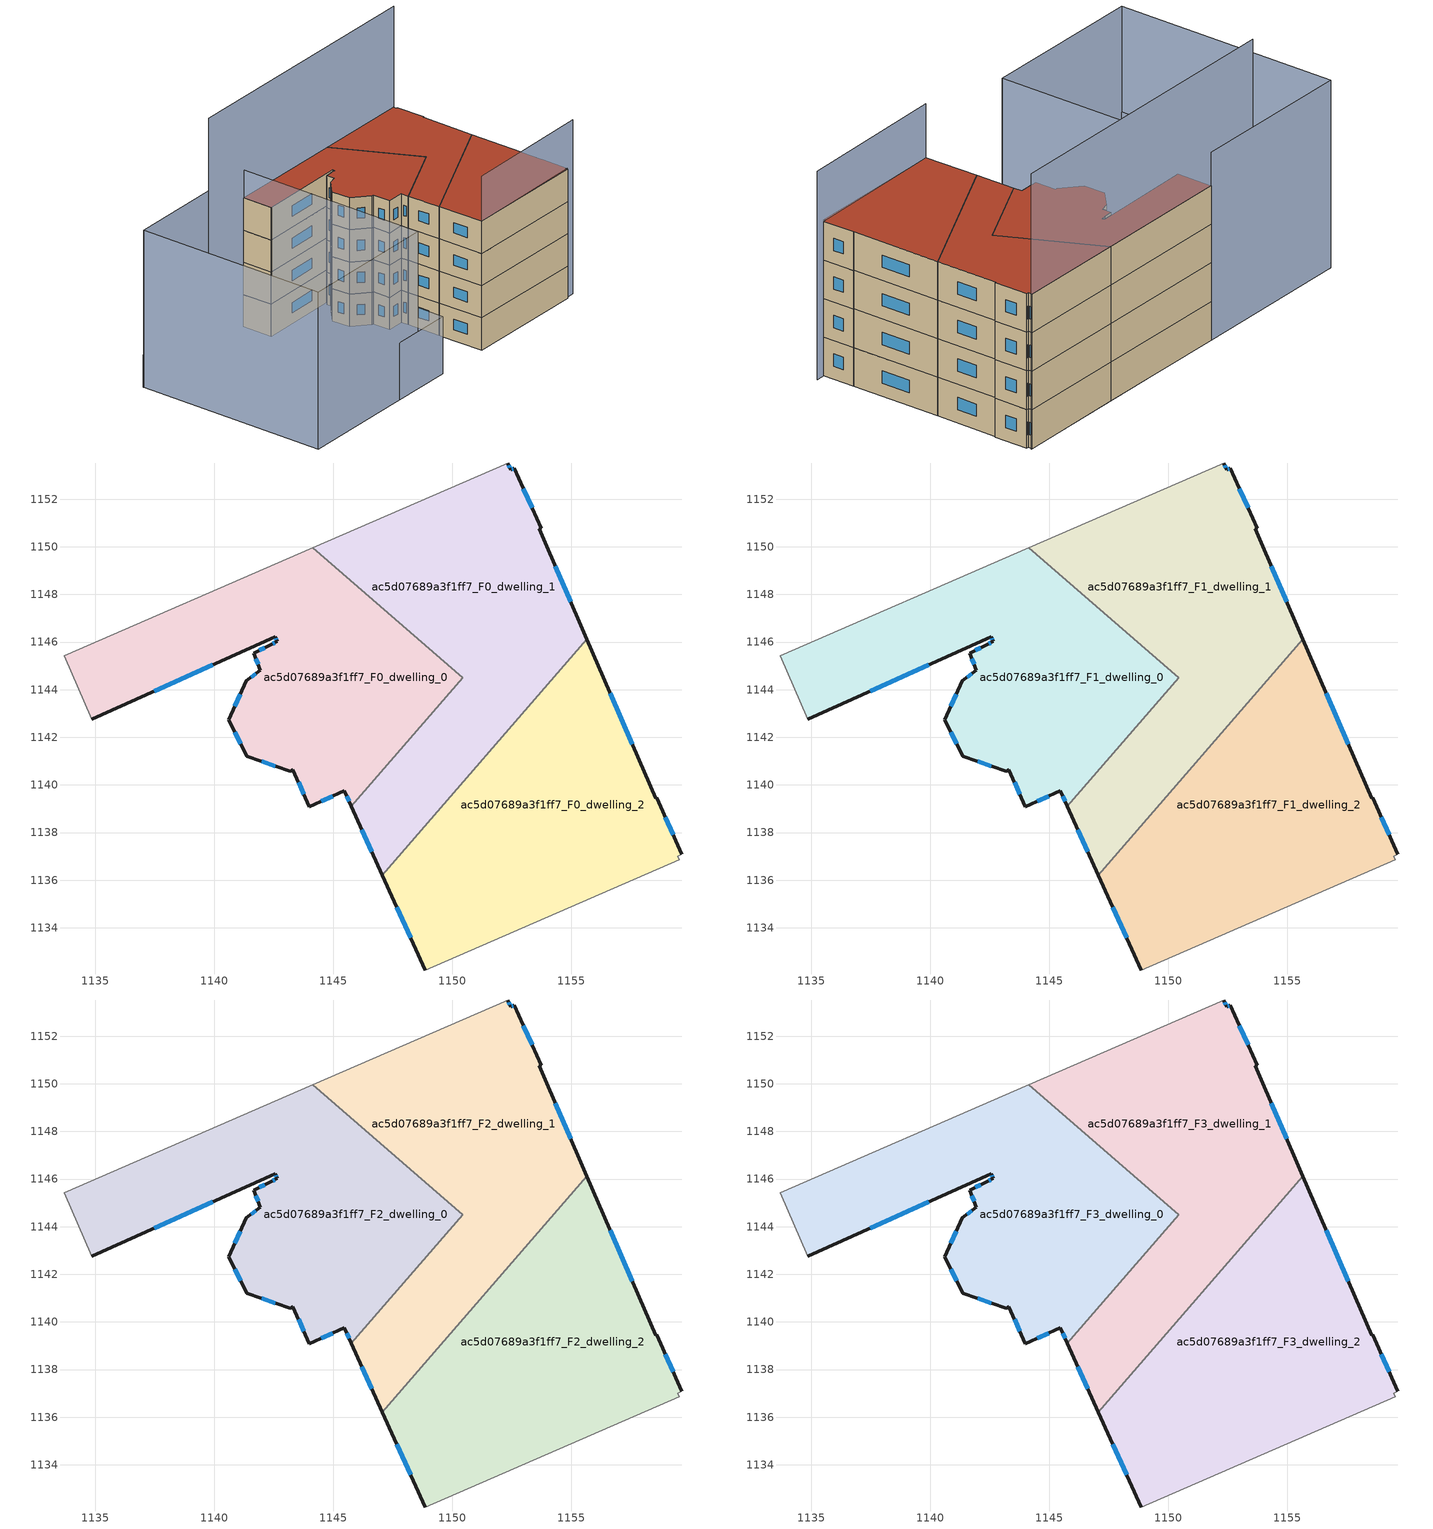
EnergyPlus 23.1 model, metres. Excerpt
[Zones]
ac5d07689a3f1ff7_F0_dwelling_0
 floor ground (EU_floor_Construction): 1150.44,1144.5 1145.76,1139.1 1145.47,1139.75 1144,1139.09 1143.3,1140.63 1143.19,1140.58 1141.37,1141.2 1140.61,1142.74 1141.35,1144.36 1141.93,1144.82 1141.65,1145.53 1142.37,1145.89 1142.64,1146.03 1142.56,1146.22 1134.85,1142.76 1133.7,1145.43 1144.14,1149.96 z0
 wall outside (EU_wall_Construction): 1134.85,1142.76 1142.56,1146.22 1142.64,1146.03 1142.37,1145.89 1141.65,1145.53 1141.93,1144.82 1141.35,1144.36 1140.61,1142.74 1141.37,1141.2 1143.19,1140.58 1143.3,1140.63 1144,1139.09 1145.47,1139.75 1145.76,1139.1 z0:3
 wall adiabatic (EU_wall_Construction): 1144.14,1149.96 1133.7,1145.43 1134.85,1142.76 z0:3
 wall to ac5d07689a3f1ff7_F0_dwelling_1 (EU_wall_Construction): 1145.76,1139.1 1150.44,1144.5 1144.14,1149.96 z0:3
 window (EU_Window_Construction): 1141.73,1144.67 1141.55,1144.52 / 1141.75,1145.29 1141.84,1145.06 / 1142.13,1145.77 1141.9,1145.65 / 1142.55,1145.98 1142.46,1145.94 / 1142.58,1146.15 1142.61,1146.09 / 1137.47,1143.94 1139.93,1145.04 / 1145.57,1139.53 1145.66,1139.32 / 1144.5,1139.31 1144.97,1139.52 / 1143.54,1140.11 1143.76,1139.61 / 1141.99,1140.99 1142.57,1140.79 / 1140.87,1142.21 1141.11,1141.72 / 1141.1,1143.81 1140.86,1143.29 z1.02:1.98
ac5d07689a3f1ff7_F0_dwelling_1
 floor ground (EU_floor_Construction): 1152.6,1153.29 1153.73,1150.79 1153.64,1150.75 1155.65,1146.12 1147.06,1136.21 1145.76,1139.1 1150.44,1144.5 1144.14,1149.96 1152.33,1153.52 1152.45,1153.23 z0
 wall outside (EU_wall_Construction): 1155.65,1146.12 1153.64,1150.75 1153.73,1150.79 1152.6,1153.29 1152.45,1153.23 1152.33,1153.52 / 1145.76,1139.1 1147.06,1136.21 z0:3
 wall adiabatic (EU_wall_Construction): 1152.33,1153.52 1144.14,1149.96 z0:3
 wall to ac5d07689a3f1ff7_F0_dwelling_2 (EU_wall_Construction): 1147.06,1136.21 1155.65,1146.12 z0:3
 window (EU_Window_Construction): 1152.41,1153.33 1152.37,1153.42 / 1152.55,1153.27 1152.5,1153.25 / 1153.34,1151.64 1152.99,1152.44 / 1154.96,1147.69 1154.32,1149.17 / 1146.2,1138.12 1146.62,1137.19 z1.02:1.98
ac5d07689a3f1ff7_F0_dwelling_2
 floor ground (EU_floor_Construction): 1155.65,1146.12 1158.54,1139.44 1158.57,1139.45 1159.64,1137.09 1159.46,1137 1159.53,1136.85 1148.85,1132.23 1147.06,1136.21 z0
 wall outside (EU_wall_Construction): 1159.64,1137.09 1158.57,1139.45 1158.54,1139.44 1155.65,1146.12 / 1147.06,1136.21 1148.85,1132.23 z0:3
 wall adiabatic (EU_wall_Construction): 1148.85,1132.23 1159.53,1136.85 1159.46,1137 1159.64,1137.09 z0:3
 window (EU_Window_Construction): 1157.56,1141.71 1156.63,1143.85 / 1159.27,1137.9 1158.93,1138.65 / 1147.67,1134.86 1148.24,1133.58 z1.02:1.98
ac5d07689a3f1ff7_F1_dwelling_0
 floor to ac5d07689a3f1ff7_F0_dwelling_0 (EU_floor_Construction): 1150.44,1144.5 1145.76,1139.1 1145.47,1139.75 1144,1139.09 1143.3,1140.63 1143.19,1140.58 1141.37,1141.2 1140.61,1142.74 1141.35,1144.36 1141.93,1144.82 1141.65,1145.53 1142.37,1145.89 1142.64,1146.03 1142.55,1146.22 1134.85,1142.76 1133.7,1145.43 1144.14,1149.96 z3
 wall outside (EU_wall_Construction): 1134.85,1142.76 1142.56,1146.22 1142.64,1146.03 1142.37,1145.89 1141.65,1145.53 1141.93,1144.82 1141.35,1144.36 1140.61,1142.74 1141.37,1141.2 1143.19,1140.58 1143.3,1140.63 1144,1139.09 1145.47,1139.75 1145.76,1139.1 z3:6
 wall adiabatic (EU_wall_Construction): 1144.14,1149.96 1133.7,1145.43 1134.85,1142.76 z3:6
 wall to ac5d07689a3f1ff7_F1_dwelling_1 (EU_wall_Construction): 1145.76,1139.1 1150.44,1144.5 1144.14,1149.96 z3:6
 window (EU_Window_Construction): 1141.73,1144.67 1141.55,1144.52 / 1141.75,1145.29 1141.84,1145.06 / 1142.13,1145.77 1141.9,1145.65 / 1142.55,1145.98 1142.46,1145.94 / 1142.58,1146.15 1142.61,1146.09 / 1137.47,1143.94 1139.93,1145.04 / 1145.57,1139.53 1145.66,1139.32 / 1144.5,1139.31 1144.97,1139.52 / 1143.54,1140.11 1143.76,1139.61 / 1141.99,1140.99 1142.57,1140.79 / 1140.87,1142.21 1141.11,1141.72 / 1141.1,1143.81 1140.86,1143.29 z4.02:4.98
ac5d07689a3f1ff7_F1_dwelling_1
 floor to ac5d07689a3f1ff7_F0_dwelling_1 (EU_floor_Construction): 1152.6,1153.29 1153.73,1150.79 1153.64,1150.75 1155.65,1146.12 1147.06,1136.21 1145.76,1139.1 1150.44,1144.5 1144.14,1149.96 1152.33,1153.52 1152.45,1153.23 z3
 wall outside (EU_wall_Construction): 1155.65,1146.12 1153.64,1150.75 1153.73,1150.79 1152.6,1153.29 1152.45,1153.23 1152.33,1153.52 / 1145.76,1139.1 1147.06,1136.21 z3:6
 wall adiabatic (EU_wall_Construction): 1152.33,1153.52 1144.14,1149.96 z3:6
 wall to ac5d07689a3f1ff7_F1_dwelling_2 (EU_wall_Construction): 1147.06,1136.21 1155.65,1146.12 z3:6
 window (EU_Window_Construction): 1152.41,1153.33 1152.37,1153.42 / 1152.55,1153.27 1152.5,1153.25 / 1153.34,1151.64 1152.99,1152.44 / 1154.96,1147.69 1154.32,1149.17 / 1146.2,1138.12 1146.62,1137.19 z4.02:4.98
ac5d07689a3f1ff7_F1_dwelling_2
 floor to ac5d07689a3f1ff7_F0_dwelling_2 (EU_floor_Construction): 1155.65,1146.12 1158.54,1139.44 1158.57,1139.45 1159.63,1137.09 1159.46,1137 1159.53,1136.85 1148.85,1132.23 1147.06,1136.21 z3
 wall outside (EU_wall_Construction): 1159.64,1137.09 1158.57,1139.45 1158.54,1139.44 1155.65,1146.12 / 1147.06,1136.21 1148.85,1132.23 z3:6
 wall adiabatic (EU_wall_Construction): 1148.85,1132.23 1159.53,1136.85 1159.46,1137 1159.64,1137.09 z3:6
 window (EU_Window_Construction): 1157.56,1141.71 1156.63,1143.85 / 1159.27,1137.9 1158.93,1138.65 / 1147.67,1134.86 1148.24,1133.58 z4.02:4.98
ac5d07689a3f1ff7_F2_dwelling_0
 floor to ac5d07689a3f1ff7_F1_dwelling_0 (EU_floor_Construction): 1150.44,1144.5 1145.76,1139.1 1145.47,1139.75 1144,1139.09 1143.3,1140.63 1143.19,1140.58 1141.37,1141.2 1140.61,1142.74 1141.35,1144.36 1141.93,1144.82 1141.65,1145.53 1142.37,1145.89 1142.64,1146.03 1142.55,1146.22 1134.85,1142.76 1133.7,1145.43 1144.14,1149.96 z6
 wall outside (EU_wall_Construction): 1134.85,1142.76 1142.56,1146.22 1142.64,1146.03 1142.37,1145.89 1141.65,1145.53 1141.93,1144.82 1141.35,1144.36 1140.61,1142.74 1141.37,1141.2 1143.19,1140.58 1143.3,1140.63 1144,1139.09 1145.47,1139.75 1145.76,1139.1 z6:9
 wall adiabatic (EU_wall_Construction): 1144.14,1149.96 1133.7,1145.43 1134.85,1142.76 z6:9
 wall to ac5d07689a3f1ff7_F2_dwelling_1 (EU_wall_Construction): 1145.76,1139.1 1150.44,1144.5 1144.14,1149.96 z6:9
 window (EU_Window_Construction): 1141.73,1144.67 1141.55,1144.52 / 1141.75,1145.29 1141.84,1145.06 / 1142.13,1145.77 1141.9,1145.65 / 1142.55,1145.98 1142.46,1145.94 / 1142.58,1146.15 1142.61,1146.09 / 1137.47,1143.94 1139.93,1145.04 / 1145.57,1139.53 1145.66,1139.32 / 1144.5,1139.31 1144.97,1139.52 / 1143.54,1140.11 1143.76,1139.61 / 1141.99,1140.99 1142.57,1140.79 / 1140.87,1142.21 1141.11,1141.72 / 1141.1,1143.81 1140.86,1143.29 z7.02:7.98
ac5d07689a3f1ff7_F2_dwelling_1
 floor to ac5d07689a3f1ff7_F1_dwelling_1 (EU_floor_Construction): 1152.6,1153.29 1153.73,1150.79 1153.64,1150.75 1155.65,1146.12 1147.06,1136.21 1145.76,1139.1 1150.44,1144.5 1144.14,1149.96 1152.33,1153.52 1152.45,1153.23 z6
 wall outside (EU_wall_Construction): 1155.65,1146.12 1153.64,1150.75 1153.73,1150.79 1152.6,1153.29 1152.45,1153.23 1152.33,1153.52 / 1145.76,1139.1 1147.06,1136.21 z6:9
 wall adiabatic (EU_wall_Construction): 1152.33,1153.52 1144.14,1149.96 z6:9
 wall to ac5d07689a3f1ff7_F2_dwelling_2 (EU_wall_Construction): 1147.06,1136.21 1155.65,1146.12 z6:9
 window (EU_Window_Construction): 1152.41,1153.33 1152.37,1153.42 / 1152.55,1153.27 1152.5,1153.25 / 1153.34,1151.64 1152.99,1152.44 / 1154.96,1147.69 1154.32,1149.17 / 1146.2,1138.12 1146.62,1137.19 z7.02:7.98
ac5d07689a3f1ff7_F2_dwelling_2
 floor to ac5d07689a3f1ff7_F1_dwelling_2 (EU_floor_Construction): 1155.65,1146.12 1158.54,1139.44 1158.57,1139.45 1159.63,1137.09 1159.46,1137 1159.53,1136.85 1148.85,1132.23 1147.06,1136.21 z6
 wall outside (EU_wall_Construction): 1159.64,1137.09 1158.57,1139.45 1158.54,1139.44 1155.65,1146.12 / 1147.06,1136.21 1148.85,1132.23 z6:9
 wall adiabatic (EU_wall_Construction): 1148.85,1132.23 1159.53,1136.85 1159.46,1137 1159.64,1137.09 z6:9
 window (EU_Window_Construction): 1157.56,1141.71 1156.63,1143.85 / 1159.27,1137.9 1158.93,1138.65 / 1147.67,1134.86 1148.24,1133.58 z7.02:7.98
ac5d07689a3f1ff7_F3_dwelling_0
 floor to ac5d07689a3f1ff7_F2_dwelling_0 (EU_floor_Construction): 1150.44,1144.5 1145.76,1139.1 1145.47,1139.75 1144,1139.09 1143.3,1140.63 1143.19,1140.58 1141.37,1141.2 1140.61,1142.74 1141.35,1144.36 1141.93,1144.82 1141.65,1145.53 1142.37,1145.89 1142.64,1146.03 1142.55,1146.22 1134.85,1142.76 1133.7,1145.43 1144.14,1149.96 z9
 wall outside (EU_wall_Construction): 1134.85,1142.76 1142.56,1146.22 1142.64,1146.03 1142.37,1145.89 1141.65,1145.53 1141.93,1144.82 1141.35,1144.36 1140.61,1142.74 1141.37,1141.2 1143.19,1140.58 1143.3,1140.63 1144,1139.09 1145.47,1139.75 1145.76,1139.1 z9:12
 wall adiabatic (EU_wall_Construction): 1144.14,1149.96 1133.7,1145.43 1134.85,1142.76 z9:12
 wall to ac5d07689a3f1ff7_F3_dwelling_1 (EU_wall_Construction): 1145.76,1139.1 1150.44,1144.5 1144.14,1149.96 z9:12
 window (EU_Window_Construction): 1141.73,1144.67 1141.55,1144.52 / 1141.75,1145.29 1141.84,1145.06 / 1142.13,1145.77 1141.9,1145.65 / 1142.55,1145.98 1142.46,1145.94 / 1142.58,1146.15 1142.61,1146.09 / 1137.47,1143.94 1139.93,1145.04 / 1145.57,1139.53 1145.66,1139.32 / 1144.5,1139.31 1144.97,1139.52 / 1143.54,1140.11 1143.76,1139.61 / 1141.99,1140.99 1142.57,1140.79 / 1140.87,1142.21 1141.11,1141.72 / 1141.1,1143.81 1140.86,1143.29 z10.02:10.98
 roof outside (EU_roof_Construction): 1145.76,1139.1 1150.44,1144.5 1144.14,1149.96 1133.7,1145.43 1134.85,1142.76 1142.56,1146.22 1142.64,1146.03 1142.37,1145.89 1141.65,1145.53 1141.93,1144.82 1141.35,1144.36 1140.61,1142.74 1141.37,1141.2 1143.19,1140.58 1143.3,1140.63 1144,1139.09 1145.47,1139.75 z12
ac5d07689a3f1ff7_F3_dwelling_1
 floor to ac5d07689a3f1ff7_F2_dwelling_1 (EU_floor_Construction): 1152.6,1153.29 1153.73,1150.79 1153.64,1150.75 1155.65,1146.12 1147.06,1136.21 1145.76,1139.1 1150.44,1144.5 1144.14,1149.96 1152.33,1153.52 1152.45,1153.23 z9
 wall outside (EU_wall_Construction): 1155.65,1146.12 1153.64,1150.75 1153.73,1150.79 1152.6,1153.29 1152.45,1153.23 1152.33,1153.52 / 1145.76,1139.1 1147.06,1136.21 z9:12
 wall adiabatic (EU_wall_Construction): 1152.33,1153.52 1144.14,1149.96 z9:12
 wall to ac5d07689a3f1ff7_F3_dwelling_2 (EU_wall_Construction): 1147.06,1136.21 1155.65,1146.12 z9:12
 window (EU_Window_Construction): 1152.41,1153.33 1152.37,1153.42 / 1152.55,1153.27 1152.5,1153.25 / 1153.34,1151.64 1152.99,1152.44 / 1154.96,1147.69 1154.32,1149.17 / 1146.2,1138.12 1146.62,1137.19 z10.02:10.98
 roof outside (EU_roof_Construction): 1147.06,1136.21 1155.65,1146.12 1153.64,1150.75 1153.73,1150.79 1152.6,1153.29 1152.45,1153.23 1152.33,1153.52 1144.14,1149.96 1150.44,1144.5 1145.76,1139.1 z12
ac5d07689a3f1ff7_F3_dwelling_2
 floor to ac5d07689a3f1ff7_F2_dwelling_2 (EU_floor_Construction): 1155.65,1146.12 1158.54,1139.44 1158.57,1139.45 1159.63,1137.09 1159.46,1137 1159.53,1136.85 1148.85,1132.23 1147.06,1136.21 z9
 wall outside (EU_wall_Construction): 1159.64,1137.09 1158.57,1139.45 1158.54,1139.44 1155.65,1146.12 / 1147.06,1136.21 1148.85,1132.23 z9:12
 wall adiabatic (EU_wall_Construction): 1148.85,1132.23 1159.53,1136.85 1159.46,1137 1159.64,1137.09 z9:12
 window (EU_Window_Construction): 1157.56,1141.71 1156.63,1143.85 / 1159.27,1137.9 1158.93,1138.65 / 1147.67,1134.86 1148.24,1133.58 z10.02:10.98
 roof outside (EU_roof_Construction): 1159.53,1136.85 1159.46,1137 1159.64,1137.09 1158.57,1139.45 1158.54,1139.44 1155.65,1146.12 1147.06,1136.21 1148.85,1132.23 z12
shading: 1148.85,1132.23 1160.3,1137.38 z0:16.2; 1121.36,1140.07 1128.56,1123.43 z0:6.4; 1144.04,1130.14 1138.64,1127.8 / 1138.64,1127.8 1136.81,1132.01 / 1136.81,1132.01 1142.21,1134.35 / 1142.21,1134.35 1144.04,1130.14 z0:5.3; 1121.28,1140.04 1133.7,1145.43 / 1133.7,1145.43 1140.92,1128.8 / 1140.92,1128.8 1128.51,1123.41 / 1128.51,1123.41 1121.28,1140.04 z0:14.6; 1135.39,1146.15 1121.27,1140.03 z0:3; 1152.41,1153.55 1129.35,1143.5 z0:21.4
[Building]
EU S2 Campaign: North Axis=0; Terrain=City; Solar Distribution=FullExterior
[Site:Location]
Vienna: Latitude=48; Longitude=16.5; Time Zone=1; Elevation=183
[SizingPeriod:WeatherFileDays]
AnnualSizingPeriod: Begin Month=1; Begin Day of Month=1; End Month=12; End Day of Month=31; Day of Week for Start Day=Monday; Use Weather File Daylight Saving Period=No; Use Weather File Rain and Snow Indicators=No
[MATERIAL]
EU_InternalMass_Material: Roughness=MediumRough; Thickness=0.1; Conductivity=1; Density=1800; Specific Heat=900; Thermal Absorptance=0.9; Solar Absorptance=0.7; Visible Absorptance=0.7
[MATERIAL:NOMASS] Roughness=MediumRough; Thermal Absorptance=0.9; Solar Absorptance=0.7; Visible Absorptance=0.7
Name | Thermal Resistance
EU_wall_NoMass | 0.942466
EU_roof_NoMass | 0.551687
EU_floor_NoMass | 0.66527
[WINDOWMATERIAL:SIMPLEGLAZINGSYSTEM]
EU_Window_SimpleGlazing: UFactor=2.03367; Solar Heat Gain Coefficient=0.65; Visible Transmittance=0.65
[CONSTRUCTION]
EU_wall_Construction: EU_wall_NoMass
EU_roof_Construction: EU_roof_NoMass
EU_floor_Construction: EU_floor_NoMass
EU_Window_Construction: EU_Window_SimpleGlazing
EU_InternalMass_Construction: EU_InternalMass_Material
[ZONE] Type=1; Multiplier=1; Ceiling Height=autocalculate; Floor Area=autocalculate; Part of Total Floor Area=Yes
Name | Volume
ac5d07689a3f1ff7_F0_dwelling_0 | 255.575
ac5d07689a3f1ff7_F1_dwelling_0; ac5d07689a3f1ff7_F2_dwelling_0; ac5d07689a3f1ff7_F3_dwelling_0; ac5d07689a3f1ff7_F0_dwelling_1; ac5d07689a3f1ff7_F1_dwelling_1; ac5d07689a3f1ff7_F2_dwelling_1; ac5d07689a3f1ff7_F3_dwelling_1 | 255.573
ac5d07689a3f1ff7_F0_dwelling_2 | 255.589
ac5d07689a3f1ff7_F1_dwelling_2; ac5d07689a3f1ff7_F2_dwelling_2; ac5d07689a3f1ff7_F3_dwelling_2 | 255.588
[INTERNALMASS] Construction=EU_InternalMass_Construction
Name | Zone or ZoneList | Surface Area
ac5d07689a3f1ff7_F0_dwelling_0_EU_InternalMass | ac5d07689a3f1ff7_F0_dwelling_0 | 85.1873
ac5d07689a3f1ff7_F0_dwelling_1_EU_InternalMass | ac5d07689a3f1ff7_F0_dwelling_1 | 85.1913
ac5d07689a3f1ff7_F0_dwelling_2_EU_InternalMass | ac5d07689a3f1ff7_F0_dwelling_2 | 85.193
ac5d07689a3f1ff7_F1_dwelling_0_EU_InternalMass | ac5d07689a3f1ff7_F1_dwelling_0 | 85.1873
ac5d07689a3f1ff7_F1_dwelling_1_EU_InternalMass | ac5d07689a3f1ff7_F1_dwelling_1 | 85.1913
ac5d07689a3f1ff7_F1_dwelling_2_EU_InternalMass | ac5d07689a3f1ff7_F1_dwelling_2 | 85.193
ac5d07689a3f1ff7_F2_dwelling_0_EU_InternalMass | ac5d07689a3f1ff7_F2_dwelling_0 | 85.1873
ac5d07689a3f1ff7_F2_dwelling_1_EU_InternalMass | ac5d07689a3f1ff7_F2_dwelling_1 | 85.1913
ac5d07689a3f1ff7_F2_dwelling_2_EU_InternalMass | ac5d07689a3f1ff7_F2_dwelling_2 | 85.193
ac5d07689a3f1ff7_F3_dwelling_0_EU_InternalMass | ac5d07689a3f1ff7_F3_dwelling_0 | 85.1873
ac5d07689a3f1ff7_F3_dwelling_1_EU_InternalMass | ac5d07689a3f1ff7_F3_dwelling_1 | 85.1913
ac5d07689a3f1ff7_F3_dwelling_2_EU_InternalMass | ac5d07689a3f1ff7_F3_dwelling_2 | 85.193
[OTHEREQUIPMENT] Fuel Type=Electricity; Design Level Calculation Method=Watts/Area; Power per Zone Floor Area=1; Fraction Latent=0; Fraction Radiant=0; Fraction Lost=0; Carbon Dioxide Generation Rate=0; EndUse Subcategory=EU_Step8_InternalGains
Name | Zone or ZoneList or Space or SpaceList | Schedule
EU_Step8_InternalGain_ac5d07689a3f1ff7_F0_dwelling_0_f000 | ac5d07689a3f1ff7_F0_dwelling_0 | EU_Step8_GainSchedule_ac5d07689a3f1ff7_F0_dwelling_0_f000
EU_Step8_InternalGain_ac5d07689a3f1ff7_F0_dwelling_1_f000 | ac5d07689a3f1ff7_F0_dwelling_1 | EU_Step8_GainSchedule_ac5d07689a3f1ff7_F0_dwelling_1_f000
EU_Step8_InternalGain_ac5d07689a3f1ff7_F0_dwelling_2_f000 | ac5d07689a3f1ff7_F0_dwelling_2 | EU_Step8_GainSchedule_ac5d07689a3f1ff7_F0_dwelling_2_f000
EU_Step8_InternalGain_ac5d07689a3f1ff7_F1_dwelling_0_f000 | ac5d07689a3f1ff7_F1_dwelling_0 | EU_Step8_GainSchedule_ac5d07689a3f1ff7_F1_dwelling_0_f000
EU_Step8_InternalGain_ac5d07689a3f1ff7_F1_dwelling_1_f000 | ac5d07689a3f1ff7_F1_dwelling_1 | EU_Step8_GainSchedule_ac5d07689a3f1ff7_F1_dwelling_1_f000
EU_Step8_InternalGain_ac5d07689a3f1ff7_F1_dwelling_2_f000 | ac5d07689a3f1ff7_F1_dwelling_2 | EU_Step8_GainSchedule_ac5d07689a3f1ff7_F1_dwelling_2_f000
EU_Step8_InternalGain_ac5d07689a3f1ff7_F2_dwelling_0_f000 | ac5d07689a3f1ff7_F2_dwelling_0 | EU_Step8_GainSchedule_ac5d07689a3f1ff7_F2_dwelling_0_f000
EU_Step8_InternalGain_ac5d07689a3f1ff7_F2_dwelling_1_f000 | ac5d07689a3f1ff7_F2_dwelling_1 | EU_Step8_GainSchedule_ac5d07689a3f1ff7_F2_dwelling_1_f000
EU_Step8_InternalGain_ac5d07689a3f1ff7_F2_dwelling_2_f000 | ac5d07689a3f1ff7_F2_dwelling_2 | EU_Step8_GainSchedule_ac5d07689a3f1ff7_F2_dwelling_2_f000
EU_Step8_InternalGain_ac5d07689a3f1ff7_F3_dwelling_0_f000 | ac5d07689a3f1ff7_F3_dwelling_0 | EU_Step8_GainSchedule_ac5d07689a3f1ff7_F3_dwelling_0_f000
EU_Step8_InternalGain_ac5d07689a3f1ff7_F3_dwelling_1_f000 | ac5d07689a3f1ff7_F3_dwelling_1 | EU_Step8_GainSchedule_ac5d07689a3f1ff7_F3_dwelling_1_f000
EU_Step8_InternalGain_ac5d07689a3f1ff7_F3_dwelling_2_f000 | ac5d07689a3f1ff7_F3_dwelling_2 | EU_Step8_GainSchedule_ac5d07689a3f1ff7_F3_dwelling_2_f000
[ZONEVENTILATION:DESIGNFLOWRATE] Schedule=EU_AlwaysOn; Design Flow Rate Calculation Method=AirChanges/Hour; Air Changes per Hour=0.530523; Ventilation Type=Natural; Fan Pressure Rise=0; Fan Total Efficiency=1; Constant Term Coefficient=1; Temperature Term Coefficient=0; Velocity Term Coefficient=0; Velocity Squared Term Coefficient=0; Minimum Indoor Temperature=-100; Maximum Indoor Temperature=100; Delta Temperature=-100; Minimum Outdoor Temperature=-100; Maximum Outdoor Temperature=100; Maximum Wind Speed=40
Name | Zone or ZoneList or Space or SpaceList
EU_ConstantAir_ac5d07689a3f1ff7_F0_dwelling_0 | ac5d07689a3f1ff7_F0_dwelling_0
EU_ConstantAir_ac5d07689a3f1ff7_F0_dwelling_1 | ac5d07689a3f1ff7_F0_dwelling_1
EU_ConstantAir_ac5d07689a3f1ff7_F0_dwelling_2 | ac5d07689a3f1ff7_F0_dwelling_2
EU_ConstantAir_ac5d07689a3f1ff7_F1_dwelling_0 | ac5d07689a3f1ff7_F1_dwelling_0
EU_ConstantAir_ac5d07689a3f1ff7_F1_dwelling_1 | ac5d07689a3f1ff7_F1_dwelling_1
EU_ConstantAir_ac5d07689a3f1ff7_F1_dwelling_2 | ac5d07689a3f1ff7_F1_dwelling_2
EU_ConstantAir_ac5d07689a3f1ff7_F2_dwelling_0 | ac5d07689a3f1ff7_F2_dwelling_0
EU_ConstantAir_ac5d07689a3f1ff7_F2_dwelling_1 | ac5d07689a3f1ff7_F2_dwelling_1
EU_ConstantAir_ac5d07689a3f1ff7_F2_dwelling_2 | ac5d07689a3f1ff7_F2_dwelling_2
EU_ConstantAir_ac5d07689a3f1ff7_F3_dwelling_0 | ac5d07689a3f1ff7_F3_dwelling_0
EU_ConstantAir_ac5d07689a3f1ff7_F3_dwelling_1 | ac5d07689a3f1ff7_F3_dwelling_1
EU_ConstantAir_ac5d07689a3f1ff7_F3_dwelling_2 | ac5d07689a3f1ff7_F3_dwelling_2
[HVACTEMPLATE:THERMOSTAT] Constant Heating Setpoint=20; Constant Cooling Setpoint=50
EU_HeatOnly_ac5d07689a3f1ff7_F0_dwelling_0; EU_HeatOnly_ac5d07689a3f1ff7_F0_dwelling_1; EU_HeatOnly_ac5d07689a3f1ff7_F0_dwelling_2; EU_HeatOnly_ac5d07689a3f1ff7_F1_dwelling_0; EU_HeatOnly_ac5d07689a3f1ff7_F1_dwelling_1; EU_HeatOnly_ac5d07689a3f1ff7_F1_dwelling_2; EU_HeatOnly_ac5d07689a3f1ff7_F2_dwelling_0; EU_HeatOnly_ac5d07689a3f1ff7_F2_dwelling_1; EU_HeatOnly_ac5d07689a3f1ff7_F2_dwelling_2; EU_HeatOnly_ac5d07689a3f1ff7_F3_dwelling_0; EU_HeatOnly_ac5d07689a3f1ff7_F3_dwelling_1; EU_HeatOnly_ac5d07689a3f1ff7_F3_dwelling_2
[HVACTEMPLATE:ZONE:IDEALLOADSAIRSYSTEM] System Availability Schedule=EU_AlwaysOn; Maximum Heating Supply Air Temperature=50; Minimum Cooling Supply Air Temperature=13; Maximum Heating Supply Air Humidity Ratio=0.0156; Minimum Cooling Supply Air Humidity Ratio=0.0077; Heating Limit=NoLimit; Cooling Limit=NoLimit; Heating Availability Schedule=EU_AlwaysOn; Cooling Availability Schedule=EU_CoolingOff; Dehumidification Control Type=ConstantSensibleHeatRatio; Cooling Sensible Heat Ratio=0.7; Dehumidification Setpoint=60; Humidification Control Type=None; Humidification Setpoint=30; Outdoor Air Method=None; Outdoor Air Flow Rate per Person=0.00944; Outdoor Air Flow Rate per Zone Floor Area=0; Outdoor Air Flow Rate per Zone=0; Demand Controlled Ventilation Type=None; Outdoor Air Economizer Type=NoEconomizer; Heat Recovery Type=None; Sensible Heat Recovery Effectiveness=0.7; Latent Heat Recovery Effectiveness=0.65
Name | Template Thermostat
ac5d07689a3f1ff7_F0_dwelling_0 | EU_HeatOnly_ac5d07689a3f1ff7_F0_dwelling_0
ac5d07689a3f1ff7_F0_dwelling_1 | EU_HeatOnly_ac5d07689a3f1ff7_F0_dwelling_1
ac5d07689a3f1ff7_F0_dwelling_2 | EU_HeatOnly_ac5d07689a3f1ff7_F0_dwelling_2
ac5d07689a3f1ff7_F1_dwelling_0 | EU_HeatOnly_ac5d07689a3f1ff7_F1_dwelling_0
ac5d07689a3f1ff7_F1_dwelling_1 | EU_HeatOnly_ac5d07689a3f1ff7_F1_dwelling_1
ac5d07689a3f1ff7_F1_dwelling_2 | EU_HeatOnly_ac5d07689a3f1ff7_F1_dwelling_2
ac5d07689a3f1ff7_F2_dwelling_0 | EU_HeatOnly_ac5d07689a3f1ff7_F2_dwelling_0
ac5d07689a3f1ff7_F2_dwelling_1 | EU_HeatOnly_ac5d07689a3f1ff7_F2_dwelling_1
ac5d07689a3f1ff7_F2_dwelling_2 | EU_HeatOnly_ac5d07689a3f1ff7_F2_dwelling_2
ac5d07689a3f1ff7_F3_dwelling_0 | EU_HeatOnly_ac5d07689a3f1ff7_F3_dwelling_0
ac5d07689a3f1ff7_F3_dwelling_1 | EU_HeatOnly_ac5d07689a3f1ff7_F3_dwelling_1
ac5d07689a3f1ff7_F3_dwelling_2 | EU_HeatOnly_ac5d07689a3f1ff7_F3_dwelling_2
[SIZING:ZONE] Zone Cooling Design Supply Air Temperature Input Method=SupplyAirTemperature; Zone Cooling Design Supply Air Temperature=13; Zone Heating Design Supply Air Temperature Input Method=SupplyAirTemperature; Zone Heating Design Supply Air Temperature=50; Zone Cooling Design Supply Air Humidity Ratio=0.008; Zone Heating Design Supply Air Humidity Ratio=0.008; Cooling Design Air Flow Method=DesignDay; Cooling Design Air Flow Rate=0; Cooling Minimum Air Flow per Zone Floor Area=0.000762; Cooling Minimum Air Flow=0; Cooling Minimum Air Flow Fraction=0.2; Heating Design Air Flow Method=DesignDay; Heating Design Air Flow Rate=0; Heating Maximum Air Flow per Zone Floor Area=0.002032; Heating Maximum Air Flow=0.141576; Heating Maximum Air Flow Fraction=0.3; Account for Dedicated Outdoor Air System=No; Dedicated Outdoor Air System Control Strategy=NeutralSupplyAir; Dedicated Outdoor Air Low Setpoint Temperature for Design=autosize; Dedicated Outdoor Air High Setpoint Temperature for Design=autosize; Zone Load Sizing Method=Sensible Load Only No Latent Load; Zone Latent Cooling Design Supply Air Humidity Ratio Input Method=HumidityRatioDifference; Zone Cooling Design Supply Air Humidity Ratio Difference=0.005; Zone Latent Heating Design Supply Air Humidity Ratio Input Method=HumidityRatioDifference; Zone Humidification Design Supply Air Humidity Ratio Difference=0.005
ac5d07689a3f1ff7_F0_dwelling_0; ac5d07689a3f1ff7_F0_dwelling_1; ac5d07689a3f1ff7_F0_dwelling_2; ac5d07689a3f1ff7_F1_dwelling_0; ac5d07689a3f1ff7_F1_dwelling_1; ac5d07689a3f1ff7_F1_dwelling_2; ac5d07689a3f1ff7_F2_dwelling_0; ac5d07689a3f1ff7_F2_dwelling_1; ac5d07689a3f1ff7_F2_dwelling_2; ac5d07689a3f1ff7_F3_dwelling_0; ac5d07689a3f1ff7_F3_dwelling_1; ac5d07689a3f1ff7_F3_dwelling_2
[SCHEDULE:CONSTANT]
Name | Hourly Value
EU_AlwaysOn | 1
EU_CoolingOff | 0
[SCHEDULE:FILE] Column Number=1; Rows to Skip at Top=0; Number of Hours of Data=8760; Column Separator=Comma; Interpolate to Timestep=No; Minutes per Item=60; Adjust Schedule for Daylight Savings=Yes
Name | File
EU_Step8_GainSchedule_ac5d07689a3f1ff7_F0_dwelling_0_f000 | ../../schedules/ac5d07689a3f1ff7/ac5d07689a3f1ff7_F0_dwelling_0_f000_gain.csv
EU_Step8_GainSchedule_ac5d07689a3f1ff7_F0_dwelling_1_f000 | ../../schedules/ac5d07689a3f1ff7/ac5d07689a3f1ff7_F0_dwelling_1_f000_gain.csv
EU_Step8_GainSchedule_ac5d07689a3f1ff7_F0_dwelling_2_f000 | ../../schedules/ac5d07689a3f1ff7/ac5d07689a3f1ff7_F0_dwelling_2_f000_gain.csv
EU_Step8_GainSchedule_ac5d07689a3f1ff7_F1_dwelling_0_f000 | ../../schedules/ac5d07689a3f1ff7/ac5d07689a3f1ff7_F1_dwelling_0_f000_gain.csv
EU_Step8_GainSchedule_ac5d07689a3f1ff7_F1_dwelling_1_f000 | ../../schedules/ac5d07689a3f1ff7/ac5d07689a3f1ff7_F1_dwelling_1_f000_gain.csv
EU_Step8_GainSchedule_ac5d07689a3f1ff7_F1_dwelling_2_f000 | ../../schedules/ac5d07689a3f1ff7/ac5d07689a3f1ff7_F1_dwelling_2_f000_gain.csv
EU_Step8_GainSchedule_ac5d07689a3f1ff7_F2_dwelling_0_f000 | ../../schedules/ac5d07689a3f1ff7/ac5d07689a3f1ff7_F2_dwelling_0_f000_gain.csv
EU_Step8_GainSchedule_ac5d07689a3f1ff7_F2_dwelling_1_f000 | ../../schedules/ac5d07689a3f1ff7/ac5d07689a3f1ff7_F2_dwelling_1_f000_gain.csv
EU_Step8_GainSchedule_ac5d07689a3f1ff7_F2_dwelling_2_f000 | ../../schedules/ac5d07689a3f1ff7/ac5d07689a3f1ff7_F2_dwelling_2_f000_gain.csv
EU_Step8_GainSchedule_ac5d07689a3f1ff7_F3_dwelling_0_f000 | ../../schedules/ac5d07689a3f1ff7/ac5d07689a3f1ff7_F3_dwelling_0_f000_gain.csv
EU_Step8_GainSchedule_ac5d07689a3f1ff7_F3_dwelling_1_f000 | ../../schedules/ac5d07689a3f1ff7/ac5d07689a3f1ff7_F3_dwelling_1_f000_gain.csv
EU_Step8_GainSchedule_ac5d07689a3f1ff7_F3_dwelling_2_f000 | ../../schedules/ac5d07689a3f1ff7/ac5d07689a3f1ff7_F3_dwelling_2_f000_gain.csv
